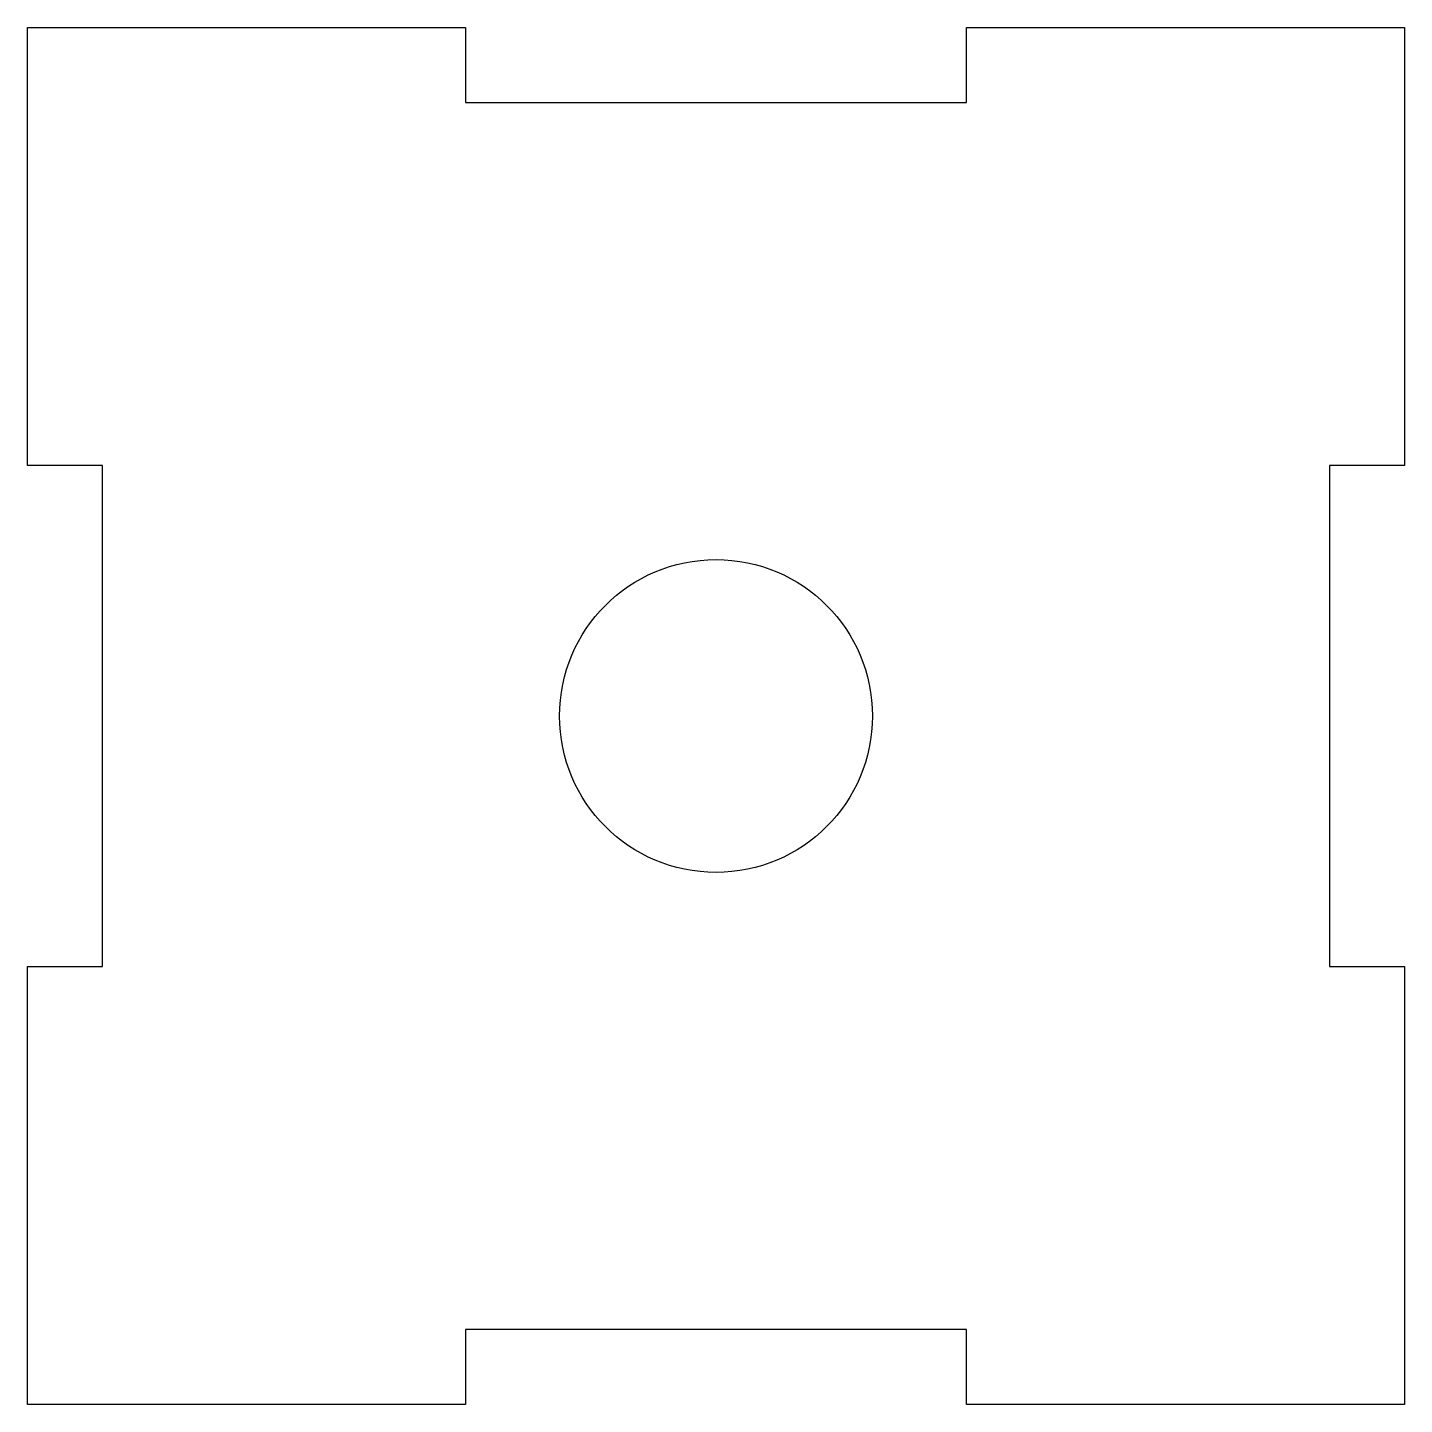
# Model space of a CAD drawing. Header units: millimetres. Extents: x -55 to 55, y -55 to 55.
import ezdxf

# ---------------------------------------------------------------- set-up
doc = ezdxf.new("R2010")
doc.units = ezdxf.units.MM
doc.layers.get('0').update_dxf_attribs({"linetype": 'CONTINUOUS'})

msp = doc.modelspace()

# ---------------------------------------------------------------- linework, layer by layer
msp.add_lwpolyline([(-49, 20), (-55, 20), (-55, 55), (-20, 55), (-20, 49), (20, 49), (20, 55), (55, 55), (55, 20), (49, 20), (49, -20), (55, -20), (55, -55), (20, -55), (20, -49), (-20, -49), (-20, -55), (-55, -55), (-55, -20), (-49, -20)], close=True)
msp.add_circle((0, 0), 12.5)

doc.saveas('drawing.dxf')
